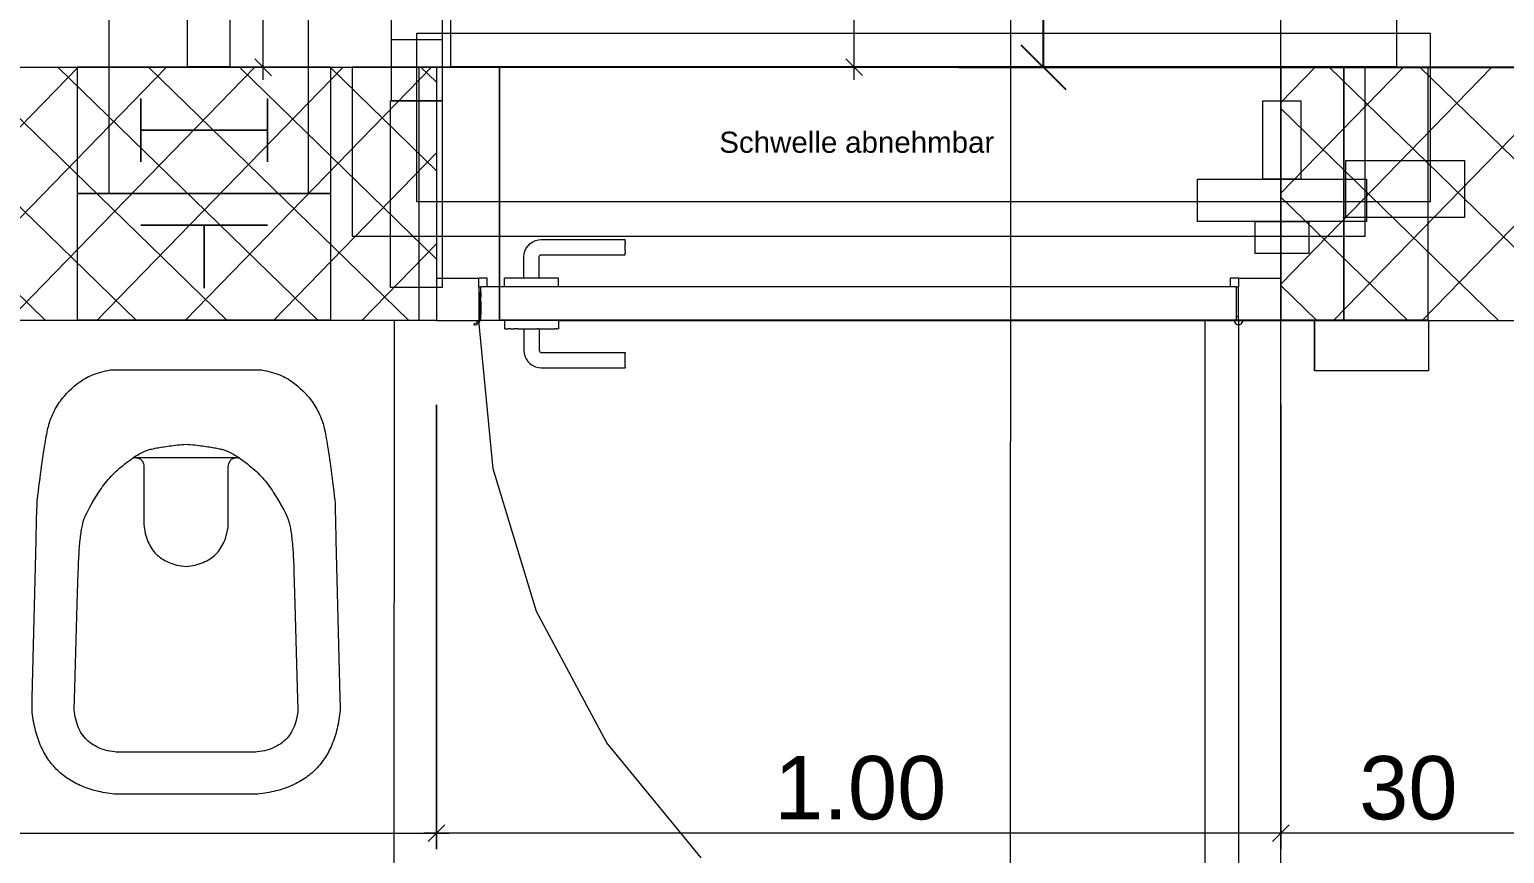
# Model space of a CAD drawing. Extents: x 0 to 1189, y 0 to 841.
# Drawn here: x 124.7 to 159.63, y 437.52 to 457.03 of the extents above; entities that cross this region are included whole.
import ezdxf
from ezdxf.lldxf.tags import DXFTag

# ---------------------------------------------------------------- set-up
doc = ezdxf.new("R2010")
doc.units = 0
doc.layers.get('0').update_dxf_attribs({"lineweight": 35})
for name, color, linetype, lineweight in [('211.5 Stahlbeton Kontur', 7, 'Continuous', 25), ('211.5 Stahlbeton Schraffur', 7, 'Continuous', 25), ('217.0 Schutzraum', 7, 'Continuous', 25), ('273.0 Innentüren', 7, 'Continuous', 25), ('Bemassung', 7, 'Continuous', 25), ('Gebäude Kontur', 7, 'Continuous', 25), ('Text', 7, 'Continuous', 25)]:
    doc.layers.add(name, color=color, linetype=linetype, lineweight=lineweight)
doc.layers.add('L_Mass', color=5, linetype='Continuous', lineweight=25, true_color=0x0000ff)
doc.styles.get("Standard").update_dxf_attribs({"font": 'arial.ttf'})
tags = doc.linetypes.add('DASHED', pattern=[19.05, 12.7, -6.35]).pattern_tags.tags
tags[6:7] = [DXFTag(74, 4), DXFTag(75, 0), DXFTag(340, '0'), DXFTag(46, 1.0), DXFTag(50, 0.0), DXFTag(44, 0.0), DXFTag(45, 0.0)]
tags[4:5] = [DXFTag(74, 4), DXFTag(75, 0), DXFTag(340, '0'), DXFTag(46, 1.0), DXFTag(50, 0.0), DXFTag(44, 0.0), DXFTag(45, 0.0)]
tags = doc.linetypes.add('Strichlin_lang', pattern=[0.5, 0.3, -0.2]).pattern_tags.tags
tags[6:7] = [DXFTag(74, 4), DXFTag(75, 0), DXFTag(340, '0'), DXFTag(46, 1.0), DXFTag(50, 0.0), DXFTag(44, 0.0), DXFTag(45, 0.0)]
tags[4:5] = [DXFTag(74, 4), DXFTag(75, 0), DXFTag(340, '0'), DXFTag(46, 1.0), DXFTag(50, 0.0), DXFTag(44, 0.0), DXFTag(45, 0.0)]

# ---------------------------------------------------------------- blocks, each defined once
blk = doc.blocks.new('Referenz-A0SO6TOG06', base_point=(4.401, 96.704))
at = {"layer": '211.5 Stahlbeton Kontur', "color": 0, "lineweight": 18}
for p, q in [((124.336, 456.143), (134.336, 456.143)), ((134.336, 456.143), (134.337, 454.543)), ((160.336, 456.142), (154.336, 456.142)), ((154.336, 456.142), (154.336, 454.542)), ((134.337, 454.543), (134.337, 451.143)), ((154.336, 454.542), (154.337, 451.142)), ((134.337, 451.143), (134.336, 450.143)), ((154.337, 451.142), (154.337, 450.142)), ((134.336, 450.143), (55.036, 450.145)), ((154.337, 450.142), (160.336, 450.142))]:
    blk.add_line(p, q, dxfattribs=at)
at = {"layer": '211.5 Stahlbeton Schraffur', "color": 0, "lineweight": 13}
for p, q in [((125.078, 450.143), (118.911, 456.143)), ((120.011, 450.143), (125.849, 456.143)), ((127.229, 450.143), (121.062, 456.143)), ((122.104, 450.143), (127.942, 456.143)), ((129.38, 450.143), (123.213, 456.143)), ((124.197, 450.143), (130.034, 456.143)), ((131.531, 450.143), (125.364, 456.143)), ((126.29, 450.143), (132.127, 456.143)), ((133.682, 450.143), (127.515, 456.143)), ((128.382, 450.143), (134.22, 456.143)), ((134.337, 451.599), (129.667, 456.143)), ((134.337, 453.691), (131.818, 456.143)), ((134.336, 455.785), (133.969, 456.143)), ((154.336, 455.308), (155.148, 456.142)), ((154.337, 453.157), (157.24, 456.142)), ((154.337, 451.007), (159.333, 456.142)), ((166.336, 445.579), (155.479, 456.142)), ((155.588, 450.142), (161.426, 456.142)), ((166.336, 447.672), (157.631, 456.142)), ((157.681, 450.142), (163.519, 456.142)), ((159.495, 450.142), (154.336, 455.161)), ((130.475, 450.143), (134.337, 454.112)), ((157.344, 450.142), (154.337, 453.068)), ((132.568, 450.143), (134.337, 451.961)), ((155.193, 450.142), (154.337, 450.975))]:
    blk.add_line(p, q, dxfattribs=at)
at = {"layer": '217.0 Schutzraum', "color": 0, "lineweight": 13}
for p, q in [((134.673, 456.15), (134.673, 460.15)), ((157.073, 460.15), (157.073, 456.15)), ((126.584, 453.154), (126.584, 459.152)), ((128.441, 456.152), (128.441, 459.152)), ((129.441, 459.152), (129.441, 456.152)), ((131.298, 459.152), (131.298, 453.154)), ((133.273, 455.348), (133.273, 457.948)), ((133.273, 456.792), (133.273, 457.948)), ((134.473, 457.948), (134.473, 455.348)), ((134.473, 457.948), (134.473, 456.792)), ((134.473, 456.792), (133.273, 456.792)), ((133.873, 456.95), (157.873, 456.95)), ((133.873, 452.95), (133.873, 456.95)), ((133.873, 456.95), (157.873, 456.95)), ((133.873, 452.95), (133.873, 456.95)), ((157.873, 456.95), (157.873, 452.95)), ((157.873, 456.95), (157.873, 452.95)), ((125.83, 456.152), (131.83, 456.152)), ((125.83, 453.152), (125.83, 456.152)), ((129.441, 456.152), (128.441, 456.152)), ((131.83, 456.152), (131.83, 453.152)), ((133.926, 450.15), (133.926, 456.15)), ((133.926, 456.15), (157.82, 456.15)), ((157.073, 456.15), (134.673, 456.15)), ((135.831, 450.15), (135.831, 456.15)), ((135.831, 456.15), (135.831, 450.15)), ((135.831, 450.15), (135.831, 456.15)), ((135.831, 456.15), (135.831, 450.15)), ((135.831, 450.15), (135.831, 456.15)), ((145.294, 456.15), (145.37, 456.15)), ((145.37, 456.15), (145.294, 456.15)), ((145.294, 456.15), (145.37, 456.15)), ((145.37, 456.15), (145.294, 456.15)), ((145.37, 456.15), (147.93, 456.15)), ((147.93, 456.15), (145.37, 456.15)), ((145.37, 456.15), (147.93, 456.15)), ((147.93, 456.15), (145.37, 456.15)), ((155.831, 456.15), (155.831, 450.15)), ((155.831, 456.15), (155.831, 450.15)), ((155.831, 450.15), (155.831, 456.15)), ((155.831, 456.15), (155.831, 450.15)), ((155.831, 450.15), (155.831, 456.15)), ((157.82, 456.15), (157.82, 450.15)), ((127.33, 453.902), (127.33, 455.402)), ((127.33, 455.402), (127.33, 453.902)), ((130.33, 453.902), (130.33, 455.402)), ((130.33, 455.402), (130.33, 453.902)), ((133.249, 450.924), (133.249, 455.348)), ((133.249, 455.348), (134.473, 455.348)), ((134.473, 455.348), (133.273, 455.348)), ((134.473, 455.348), (134.473, 450.924)), ((153.912, 453.488), (153.912, 455.348)), ((153.912, 455.348), (154.812, 455.348)), ((154.812, 455.348), (154.812, 453.488)), ((130.33, 454.652), (127.33, 454.652)), ((127.33, 454.652), (130.33, 454.652)), ((155.873, 452.58), (155.873, 453.934)), ((155.873, 453.934), (158.69, 453.934)), ((158.69, 453.934), (158.69, 452.58)), ((125.83, 453.152), (131.83, 453.152)), ((125.83, 450.152), (125.83, 453.152)), ((131.83, 453.152), (125.83, 453.152)), ((131.298, 453.154), (126.584, 453.154)), ((131.83, 453.152), (131.83, 450.152)), ((152.362, 452.488), (152.362, 453.488)), ((152.362, 453.488), (156.362, 453.488)), ((154.812, 453.488), (153.912, 453.488)), ((156.362, 453.488), (156.362, 452.488)), ((157.873, 452.95), (133.873, 452.95)), ((157.873, 452.95), (133.873, 452.95)), ((156.362, 452.488), (152.362, 452.488)), ((153.727, 451.728), (153.727, 452.488)), ((153.727, 452.488), (154.997, 452.488)), ((154.997, 452.488), (154.997, 451.728)), ((158.69, 452.58), (155.873, 452.58)), ((130.33, 452.402), (127.33, 452.402)), ((127.33, 452.402), (130.33, 452.402)), ((128.83, 450.91), (128.83, 452.402)), ((128.83, 452.402), (128.83, 450.91)), ((154.997, 451.728), (153.727, 451.728)), ((134.473, 450.924), (133.249, 450.924)), ((118.331, 450.152), (133.331, 450.15)), ((131.83, 450.152), (125.83, 450.152)), ((133.331, 450.15), (133.328, 426.15)), ((155.831, 450.15), (135.831, 450.15)), ((135.831, 450.15), (155.831, 450.15)), ((136.531, 450.15), (155.131, 450.15)), ((145.294, 450.15), (145.37, 450.15)), ((145.37, 450.15), (145.294, 450.15)), ((145.294, 450.15), (145.37, 450.15)), ((145.37, 450.15), (145.294, 450.15)), ((145.37, 450.15), (147.93, 450.15)), ((147.93, 450.15), (145.37, 450.15)), ((145.37, 450.15), (147.93, 450.139)), ((147.93, 450.139), (145.37, 450.15)), ((155.131, 448.95), (155.131, 450.15)), ((155.131, 450.15), (157.831, 450.15)), ((155.131, 450.15), (155.131, 448.95)), ((155.831, 450.15), (157.831, 450.15)), ((157.831, 450.15), (155.831, 450.15)), ((155.831, 450.15), (157.831, 450.15)), ((157.831, 450.15), (155.831, 450.15)), ((157.831, 450.15), (157.831, 448.95)), ((126.498, 448.948), (126.556, 448.96)), ((126.556, 448.96), (126.616, 448.971)), ((126.616, 448.971), (126.677, 448.971)), ((126.677, 448.971), (126.924, 448.971)), ((126.924, 448.971), (127.418, 448.971)), ((127.418, 448.971), (128.405, 448.971)), ((128.405, 448.971), (129.392, 448.971)), ((129.392, 448.971), (129.886, 448.971)), ((129.886, 448.971), (130.133, 448.971)), ((130.133, 448.971), (130.195, 448.971)), ((130.195, 448.971), (130.255, 448.96)), ((130.255, 448.96), (130.313, 448.948)), ((125.766, 448.594), (125.834, 448.649)), ((125.834, 448.649), (125.904, 448.701)), ((125.904, 448.701), (125.94, 448.726)), ((125.94, 448.726), (125.976, 448.75)), ((125.976, 448.75), (126.015, 448.773)), ((126.015, 448.773), (126.055, 448.795)), ((126.055, 448.795), (126.097, 448.816)), ((126.097, 448.816), (126.141, 448.836)), ((126.141, 448.836), (126.186, 448.855)), ((126.186, 448.855), (126.234, 448.873)), ((126.234, 448.873), (126.283, 448.89)), ((126.283, 448.89), (126.334, 448.906)), ((126.334, 448.906), (126.387, 448.921)), ((126.387, 448.921), (126.441, 448.935)), ((126.441, 448.935), (126.498, 448.948)), ((130.313, 448.948), (130.369, 448.935)), ((130.369, 448.935), (130.424, 448.921)), ((130.424, 448.921), (130.477, 448.906)), ((130.477, 448.906), (130.528, 448.89)), ((130.528, 448.89), (130.577, 448.873)), ((130.577, 448.873), (130.624, 448.855)), ((130.624, 448.855), (130.67, 448.836)), ((130.67, 448.836), (130.714, 448.816)), ((130.714, 448.816), (130.756, 448.795)), ((130.756, 448.795), (130.796, 448.773)), ((130.796, 448.773), (130.834, 448.75)), ((130.834, 448.75), (130.871, 448.726)), ((130.871, 448.726), (130.907, 448.701)), ((130.907, 448.701), (130.977, 448.65)), ((130.977, 448.65), (131.045, 448.594)), ((157.831, 448.95), (155.131, 448.95)), ((125.43, 448.236), (125.457, 448.273)), ((125.457, 448.273), (125.485, 448.308)), ((125.485, 448.308), (125.514, 448.343)), ((125.514, 448.343), (125.574, 448.411)), ((125.574, 448.411), (125.636, 448.475)), ((125.636, 448.475), (125.7, 448.536)), ((125.7, 448.536), (125.766, 448.594)), ((131.045, 448.594), (131.111, 448.536)), ((131.111, 448.536), (131.174, 448.475)), ((131.174, 448.475), (131.236, 448.411)), ((131.236, 448.411), (131.296, 448.343)), ((131.296, 448.343), (131.325, 448.308)), ((131.325, 448.308), (131.354, 448.273)), ((131.354, 448.273), (131.381, 448.236)), ((125.223, 447.869), (125.243, 447.913)), ((125.243, 447.913), (125.263, 447.957)), ((125.263, 447.957), (125.284, 447.999)), ((125.284, 447.999), (125.306, 448.041)), ((125.306, 448.041), (125.329, 448.081)), ((125.329, 448.081), (125.353, 448.121)), ((125.353, 448.121), (125.378, 448.16)), ((125.378, 448.16), (125.403, 448.199)), ((125.403, 448.199), (125.43, 448.236)), ((131.381, 448.236), (131.408, 448.199)), ((131.408, 448.199), (131.433, 448.161)), ((131.433, 448.161), (131.458, 448.122)), ((131.458, 448.122), (131.482, 448.082)), ((131.482, 448.082), (131.505, 448.041)), ((131.505, 448.041), (131.527, 447.999)), ((131.527, 447.999), (131.548, 447.957)), ((131.548, 447.957), (131.568, 447.914)), ((131.568, 447.914), (131.587, 447.87)), ((125.125, 447.55), (125.134, 447.593)), ((125.134, 447.593), (125.144, 447.632)), ((125.144, 447.632), (125.153, 447.668)), ((125.153, 447.668), (125.162, 447.7)), ((125.162, 447.7), (125.17, 447.73)), ((125.17, 447.73), (125.179, 447.755)), ((125.179, 447.755), (125.187, 447.779)), ((125.187, 447.779), (125.205, 447.824)), ((125.205, 447.824), (125.223, 447.869)), ((131.587, 447.87), (131.606, 447.825)), ((131.606, 447.825), (131.623, 447.779)), ((131.623, 447.779), (131.632, 447.756)), ((131.632, 447.756), (131.64, 447.73)), ((131.64, 447.73), (131.649, 447.701)), ((131.649, 447.701), (131.658, 447.668)), ((131.658, 447.668), (131.667, 447.632)), ((131.667, 447.632), (131.677, 447.593)), ((131.677, 447.593), (131.686, 447.55)), ((125.053, 447.157), (125.064, 447.223)), ((125.064, 447.223), (125.074, 447.286)), ((125.074, 447.286), (125.085, 447.346)), ((125.085, 447.346), (125.095, 447.402)), ((125.095, 447.402), (125.105, 447.455)), ((125.105, 447.455), (125.115, 447.504)), ((125.115, 447.504), (125.125, 447.55)), ((128.3, 447.205), (128.352, 447.21)), ((128.352, 447.21), (128.405, 447.216)), ((128.405, 447.216), (128.459, 447.21)), ((128.459, 447.21), (128.511, 447.205)), ((131.686, 447.55), (131.696, 447.504)), ((131.696, 447.504), (131.706, 447.455)), ((131.706, 447.455), (131.716, 447.402)), ((131.716, 447.402), (131.726, 447.346)), ((131.726, 447.346), (131.736, 447.287)), ((131.736, 447.287), (131.747, 447.224)), ((131.747, 447.224), (131.758, 447.158)), ((125.008, 446.859), (125.019, 446.939)), ((125.019, 446.939), (125.031, 447.015)), ((125.031, 447.015), (125.042, 447.088)), ((125.042, 447.088), (125.053, 447.157)), ((127.071, 446.835), (127.109, 446.862)), ((127.109, 446.862), (127.145, 446.888)), ((127.145, 446.888), (127.181, 446.912)), ((127.15, 446.891), (127.178, 446.894)), ((129.661, 446.891), (127.15, 446.891)), ((127.178, 446.894), (127.204, 446.895)), ((127.181, 446.912), (127.217, 446.935)), ((127.204, 446.895), (127.229, 446.894)), ((127.217, 446.935), (127.251, 446.956)), ((127.229, 446.894), (127.252, 446.89)), ((127.251, 446.956), (127.285, 446.976)), ((127.252, 446.89), (127.273, 446.885)), ((127.273, 446.885), (127.293, 446.878)), ((127.285, 446.976), (127.317, 446.995)), ((127.293, 446.878), (127.311, 446.868)), ((127.311, 446.868), (127.328, 446.857)), ((127.317, 446.995), (127.349, 447.012)), ((127.349, 447.012), (127.38, 447.028)), ((127.38, 447.028), (127.412, 447.043)), ((127.412, 447.043), (127.429, 447.05)), ((127.429, 447.05), (127.448, 447.057)), ((127.448, 447.057), (127.468, 447.064)), ((127.468, 447.064), (127.49, 447.071)), ((127.49, 447.071), (127.512, 447.078)), ((127.512, 447.078), (127.536, 447.085)), ((127.536, 447.085), (127.562, 447.092)), ((127.562, 447.092), (127.589, 447.098)), ((127.589, 447.098), (127.617, 447.105)), ((127.617, 447.105), (127.646, 447.111)), ((127.646, 447.111), (127.677, 447.118)), ((127.677, 447.118), (127.709, 447.124)), ((127.709, 447.124), (127.743, 447.131)), ((127.743, 447.131), (127.778, 447.137)), ((127.778, 447.137), (127.814, 447.143)), ((127.814, 447.143), (127.851, 447.149)), ((127.851, 447.149), (127.89, 447.155)), ((127.89, 447.155), (127.93, 447.161)), ((127.93, 447.161), (127.972, 447.167)), ((127.972, 447.167), (128.015, 447.172)), ((128.015, 447.172), (128.059, 447.178)), ((128.059, 447.178), (128.104, 447.184)), ((128.104, 447.184), (128.151, 447.189)), ((128.151, 447.189), (128.199, 447.195)), ((128.199, 447.195), (128.249, 447.2)), ((128.249, 447.2), (128.3, 447.205)), ((128.511, 447.205), (128.562, 447.2)), ((128.562, 447.2), (128.612, 447.195)), ((128.612, 447.195), (128.66, 447.189)), ((128.66, 447.189), (128.707, 447.184)), ((128.707, 447.184), (128.752, 447.178)), ((128.752, 447.178), (128.796, 447.172)), ((128.796, 447.172), (128.839, 447.167)), ((128.839, 447.167), (128.881, 447.161)), ((128.881, 447.161), (128.921, 447.155)), ((128.921, 447.155), (128.96, 447.149)), ((128.96, 447.149), (128.997, 447.143)), ((128.997, 447.143), (129.033, 447.137)), ((129.033, 447.137), (129.068, 447.13)), ((129.068, 447.13), (129.102, 447.124)), ((129.102, 447.124), (129.134, 447.118)), ((129.134, 447.118), (129.165, 447.111)), ((129.165, 447.111), (129.194, 447.105)), ((129.194, 447.105), (129.222, 447.098)), ((129.222, 447.098), (129.249, 447.092)), ((129.249, 447.092), (129.274, 447.085)), ((129.274, 447.085), (129.299, 447.078)), ((129.299, 447.078), (129.321, 447.071)), ((129.321, 447.071), (129.343, 447.064)), ((129.343, 447.064), (129.363, 447.057)), ((129.363, 447.057), (129.382, 447.05)), ((129.382, 447.05), (129.399, 447.043)), ((129.399, 447.043), (129.43, 447.028)), ((129.43, 447.028), (129.462, 447.012)), ((129.462, 447.012), (129.494, 446.995)), ((129.483, 446.857), (129.5, 446.868)), ((129.494, 446.995), (129.526, 446.976)), ((129.5, 446.868), (129.518, 446.878)), ((129.518, 446.878), (129.538, 446.885)), ((129.526, 446.976), (129.56, 446.956)), ((129.538, 446.885), (129.559, 446.89)), ((129.559, 446.89), (129.582, 446.894)), ((129.56, 446.956), (129.594, 446.935)), ((129.582, 446.894), (129.607, 446.895)), ((129.594, 446.935), (129.63, 446.912)), ((129.607, 446.895), (129.633, 446.894)), ((129.63, 446.912), (129.666, 446.888)), ((129.633, 446.894), (129.661, 446.891)), ((129.666, 446.888), (129.702, 446.862)), ((129.702, 446.862), (129.74, 446.835)), ((131.758, 447.158), (131.769, 447.088)), ((131.769, 447.088), (131.78, 447.015)), ((131.78, 447.015), (131.791, 446.939)), ((131.791, 446.939), (131.803, 446.86)), ((131.803, 446.86), (131.815, 446.776)), ((124.959, 446.507), (124.972, 446.6)), ((124.972, 446.6), (124.984, 446.689)), ((124.984, 446.689), (124.996, 446.776)), ((124.996, 446.776), (125.008, 446.859)), ((126.671, 446.496), (126.709, 446.534)), ((126.709, 446.534), (126.748, 446.571)), ((126.748, 446.571), (126.788, 446.608)), ((126.788, 446.608), (126.829, 446.644)), ((126.829, 446.644), (126.871, 446.679)), ((126.871, 446.679), (126.912, 446.713)), ((126.912, 446.713), (126.953, 446.745)), ((126.953, 446.745), (126.993, 446.777)), ((126.993, 446.777), (127.033, 446.807)), ((127.033, 446.807), (127.071, 446.835)), ((127.328, 446.857), (127.343, 446.843)), ((127.343, 446.843), (127.357, 446.828)), ((127.357, 446.828), (127.369, 446.81)), ((127.369, 446.81), (127.38, 446.79)), ((127.38, 446.79), (127.389, 446.769)), ((127.389, 446.769), (127.396, 446.745)), ((127.396, 446.745), (127.402, 446.719)), ((127.402, 446.719), (127.404, 446.705)), ((127.404, 446.705), (127.405, 446.691)), ((127.405, 446.691), (127.405, 446.233)), ((129.405, 446.691), (129.406, 446.705)), ((129.405, 446.233), (129.405, 446.691)), ((129.406, 446.705), (129.409, 446.719)), ((129.409, 446.719), (129.415, 446.745)), ((129.415, 446.745), (129.422, 446.769)), ((129.422, 446.769), (129.431, 446.79)), ((129.431, 446.79), (129.442, 446.81)), ((129.442, 446.81), (129.454, 446.828)), ((129.454, 446.828), (129.468, 446.843)), ((129.468, 446.843), (129.483, 446.857)), ((129.74, 446.835), (129.778, 446.807)), ((129.778, 446.807), (129.818, 446.777)), ((129.818, 446.777), (129.858, 446.745)), ((129.858, 446.745), (129.898, 446.713)), ((129.898, 446.713), (129.94, 446.679)), ((129.94, 446.679), (129.982, 446.644)), ((129.982, 446.644), (130.023, 446.608)), ((130.023, 446.608), (130.063, 446.571)), ((130.063, 446.571), (130.102, 446.534)), ((130.102, 446.534), (130.14, 446.496)), ((131.815, 446.776), (131.827, 446.69)), ((131.827, 446.69), (131.839, 446.6)), ((131.839, 446.6), (131.852, 446.507)), ((124.908, 446.1), (124.921, 446.207)), ((124.921, 446.207), (124.934, 446.31)), ((124.934, 446.31), (124.947, 446.41)), ((124.947, 446.41), (124.959, 446.507)), ((126.368, 446.124), (126.398, 446.168)), ((126.398, 446.168), (126.429, 446.212)), ((126.429, 446.212), (126.461, 446.254)), ((126.461, 446.254), (126.494, 446.296)), ((126.494, 446.296), (126.527, 446.337)), ((126.527, 446.337), (126.562, 446.378)), ((126.562, 446.378), (126.597, 446.418)), ((126.597, 446.418), (126.634, 446.457)), ((126.634, 446.457), (126.671, 446.496)), ((127.405, 446.233), (127.406, 445.316)), ((129.405, 445.316), (129.405, 446.233)), ((130.14, 446.496), (130.177, 446.457)), ((130.177, 446.457), (130.214, 446.418)), ((130.214, 446.418), (130.249, 446.378)), ((130.249, 446.378), (130.284, 446.337)), ((130.284, 446.337), (130.317, 446.296)), ((130.317, 446.296), (130.35, 446.254)), ((130.35, 446.254), (130.382, 446.212)), ((130.382, 446.212), (130.413, 446.168)), ((130.413, 446.168), (130.442, 446.124)), ((131.852, 446.507), (131.864, 446.411)), ((131.864, 446.411), (131.877, 446.311)), ((131.877, 446.311), (131.89, 446.208)), ((131.89, 446.208), (131.903, 446.101)), ((124.875, 445.761), (124.876, 445.819)), ((124.876, 445.819), (124.878, 445.848)), ((124.878, 445.848), (124.881, 445.877)), ((124.881, 445.877), (124.895, 445.991)), ((124.895, 445.991), (124.908, 446.1)), ((126.137, 445.74), (126.183, 445.821)), ((126.183, 445.821), (126.232, 445.905)), ((126.232, 445.905), (126.284, 445.991)), ((126.284, 445.991), (126.339, 446.079)), ((126.339, 446.079), (126.368, 446.124)), ((130.442, 446.124), (130.471, 446.079)), ((130.471, 446.079), (130.527, 445.991)), ((130.527, 445.991), (130.579, 445.905)), ((130.579, 445.905), (130.628, 445.821)), ((130.628, 445.821), (130.674, 445.74)), ((131.903, 446.101), (131.916, 445.991)), ((131.916, 445.991), (131.93, 445.878)), ((131.93, 445.878), (131.933, 445.849)), ((131.933, 445.849), (131.935, 445.82)), ((131.935, 445.82), (131.936, 445.762)), ((124.866, 445.411), (124.872, 445.644)), ((124.872, 445.644), (124.875, 445.761)), ((125.993, 445.45), (126.001, 445.471)), ((126.001, 445.471), (126.01, 445.491)), ((126.01, 445.491), (126.018, 445.509)), ((126.018, 445.509), (126.054, 445.584)), ((126.054, 445.584), (126.094, 445.661)), ((126.094, 445.661), (126.137, 445.74)), ((130.674, 445.74), (130.717, 445.661)), ((130.717, 445.661), (130.757, 445.584)), ((130.757, 445.584), (130.793, 445.509)), ((130.793, 445.509), (130.801, 445.491)), ((130.801, 445.491), (130.81, 445.471)), ((130.81, 445.471), (130.818, 445.45)), ((131.936, 445.762), (131.939, 445.645)), ((131.939, 445.645), (131.945, 445.411)), ((124.855, 444.944), (124.866, 445.411)), ((125.912, 445.078), (125.918, 445.117)), ((125.918, 445.117), (125.924, 445.155)), ((125.924, 445.155), (125.929, 445.191)), ((125.929, 445.191), (125.936, 445.226)), ((125.936, 445.226), (125.942, 445.259)), ((125.942, 445.259), (125.949, 445.291)), ((125.949, 445.291), (125.956, 445.321)), ((125.956, 445.321), (125.963, 445.35)), ((125.963, 445.35), (125.97, 445.377)), ((125.97, 445.377), (125.977, 445.403)), ((125.977, 445.403), (125.985, 445.427)), ((125.985, 445.427), (125.993, 445.45)), ((127.406, 445.316), (127.412, 445.26)), ((127.412, 445.26), (127.42, 445.205)), ((127.42, 445.205), (127.429, 445.153)), ((127.429, 445.153), (127.44, 445.101)), ((129.371, 445.101), (129.382, 445.153)), ((129.382, 445.153), (129.391, 445.205)), ((129.391, 445.205), (129.399, 445.26)), ((129.399, 445.26), (129.405, 445.316)), ((130.818, 445.45), (130.826, 445.427)), ((130.826, 445.427), (130.834, 445.403)), ((130.834, 445.403), (130.841, 445.377)), ((130.841, 445.377), (130.848, 445.35)), ((130.848, 445.35), (130.855, 445.321)), ((130.855, 445.321), (130.862, 445.291)), ((130.862, 445.291), (130.869, 445.259)), ((130.869, 445.259), (130.875, 445.226)), ((130.875, 445.226), (130.881, 445.191)), ((130.881, 445.191), (130.887, 445.155)), ((130.887, 445.155), (130.893, 445.117)), ((130.893, 445.117), (130.899, 445.078)), ((131.945, 445.411), (131.956, 444.944)), ((124.809, 443.076), (124.855, 444.944)), ((125.879, 444.76), (125.883, 444.81)), ((125.883, 444.81), (125.888, 444.859)), ((125.888, 444.859), (125.892, 444.905)), ((125.892, 444.905), (125.897, 444.951)), ((125.897, 444.951), (125.902, 444.995)), ((125.902, 444.995), (125.907, 445.037)), ((125.907, 445.037), (125.912, 445.078)), ((127.44, 445.101), (127.453, 445.051)), ((127.453, 445.051), (127.467, 445.003)), ((127.467, 445.003), (127.483, 444.957)), ((127.483, 444.957), (127.501, 444.912)), ((127.501, 444.912), (127.52, 444.869)), ((127.52, 444.869), (127.541, 444.827)), ((127.541, 444.827), (127.563, 444.787)), ((127.563, 444.787), (127.587, 444.748)), ((129.224, 444.748), (129.248, 444.787)), ((129.248, 444.787), (129.27, 444.827)), ((129.27, 444.827), (129.291, 444.869)), ((129.291, 444.869), (129.31, 444.912)), ((129.31, 444.912), (129.328, 444.957)), ((129.328, 444.957), (129.344, 445.003)), ((129.344, 445.003), (129.358, 445.051)), ((129.358, 445.051), (129.371, 445.101)), ((130.899, 445.078), (130.904, 445.037)), ((130.904, 445.037), (130.909, 444.995)), ((130.909, 444.995), (130.914, 444.951)), ((130.914, 444.951), (130.919, 444.905)), ((130.919, 444.905), (130.923, 444.858)), ((130.923, 444.858), (130.928, 444.81)), ((130.928, 444.81), (130.932, 444.76)), ((131.956, 444.944), (132.002, 443.076)), ((125.857, 444.368), (125.86, 444.429)), ((125.86, 444.429), (125.863, 444.488)), ((125.863, 444.488), (125.865, 444.545)), ((125.865, 444.545), (125.869, 444.601)), ((125.869, 444.601), (125.872, 444.656)), ((125.872, 444.656), (125.876, 444.709)), ((125.876, 444.709), (125.879, 444.76)), ((127.587, 444.748), (127.613, 444.712)), ((127.613, 444.712), (127.64, 444.676)), ((127.64, 444.676), (127.669, 444.643)), ((127.669, 444.643), (127.699, 444.611)), ((127.699, 444.611), (127.731, 444.58)), ((127.731, 444.58), (127.765, 444.552)), ((127.765, 444.552), (127.8, 444.524)), ((127.8, 444.524), (127.837, 444.499)), ((127.837, 444.499), (127.876, 444.475)), ((127.876, 444.475), (127.916, 444.453)), ((127.916, 444.453), (127.957, 444.432)), ((127.957, 444.432), (128.001, 444.413)), ((128.81, 444.413), (128.853, 444.432)), ((128.853, 444.432), (128.895, 444.453)), ((128.895, 444.453), (128.935, 444.475)), ((128.935, 444.475), (128.974, 444.499)), ((128.974, 444.499), (129.011, 444.524)), ((129.011, 444.524), (129.046, 444.552)), ((129.046, 444.552), (129.08, 444.58)), ((129.08, 444.58), (129.112, 444.611)), ((129.112, 444.611), (129.142, 444.643)), ((129.142, 444.643), (129.171, 444.676)), ((129.171, 444.676), (129.198, 444.712)), ((129.198, 444.712), (129.224, 444.748)), ((130.932, 444.76), (130.935, 444.709)), ((130.935, 444.709), (130.939, 444.656)), ((130.939, 444.656), (130.942, 444.601)), ((130.942, 444.601), (130.945, 444.545)), ((130.945, 444.545), (130.948, 444.488)), ((130.948, 444.488), (130.951, 444.429)), ((130.951, 444.429), (130.954, 444.368)), ((125.844, 443.932), (125.851, 444.181)), ((125.851, 444.181), (125.855, 444.306)), ((125.855, 444.306), (125.857, 444.368)), ((128.001, 444.413), (128.046, 444.395)), ((128.046, 444.395), (128.092, 444.379)), ((128.092, 444.379), (128.14, 444.365)), ((128.14, 444.365), (128.19, 444.352)), ((128.19, 444.352), (128.242, 444.341)), ((128.242, 444.341), (128.295, 444.332)), ((128.295, 444.332), (128.349, 444.324)), ((128.349, 444.324), (128.405, 444.318)), ((128.405, 444.318), (128.462, 444.324)), ((128.462, 444.324), (128.516, 444.332)), ((128.516, 444.332), (128.569, 444.341)), ((128.569, 444.341), (128.621, 444.352)), ((128.621, 444.352), (128.67, 444.365)), ((128.67, 444.365), (128.719, 444.379)), ((128.719, 444.379), (128.765, 444.395)), ((128.765, 444.395), (128.81, 444.413)), ((130.954, 444.368), (130.956, 444.306)), ((130.956, 444.306), (130.96, 444.181)), ((130.96, 444.181), (130.967, 443.932)), ((125.829, 443.432), (125.844, 443.932)), ((130.967, 443.932), (130.982, 443.432)), ((125.771, 441.434), (125.829, 443.432)), ((130.982, 443.432), (131.04, 441.434)), ((124.763, 441.208), (124.809, 443.076)), ((132.002, 443.076), (132.048, 441.208)), ((125.756, 440.935), (125.771, 441.434)), ((131.04, 441.434), (131.055, 440.935)), ((124.756, 440.916), (124.757, 440.974)), ((124.757, 440.974), (124.763, 441.208)), ((125.756, 440.919), (125.756, 440.935)), ((131.055, 440.935), (131.055, 440.919)), ((132.048, 441.208), (132.054, 440.975)), ((132.054, 440.975), (132.055, 440.916)), ((124.762, 440.858), (124.756, 440.916)), ((124.769, 440.801), (124.762, 440.858)), ((124.777, 440.745), (124.769, 440.801)), ((124.785, 440.69), (124.777, 440.745)), ((124.795, 440.636), (124.785, 440.69)), ((124.805, 440.583), (124.795, 440.636)), ((124.816, 440.53), (124.805, 440.583)), ((125.757, 440.904), (125.756, 440.919)), ((125.761, 440.873), (125.757, 440.904)), ((125.769, 440.814), (125.761, 440.873)), ((125.779, 440.756), (125.769, 440.814)), ((125.792, 440.7), (125.779, 440.756)), ((125.806, 440.646), (125.792, 440.7)), ((125.822, 440.594), (125.806, 440.646)), ((125.84, 440.544), (125.822, 440.594)), ((130.989, 440.594), (130.971, 440.544)), ((131.005, 440.646), (130.989, 440.594)), ((131.019, 440.7), (131.005, 440.646)), ((131.031, 440.756), (131.019, 440.7)), ((131.042, 440.813), (131.031, 440.756)), ((131.05, 440.873), (131.042, 440.813)), ((131.054, 440.904), (131.05, 440.873)), ((131.055, 440.919), (131.054, 440.904)), ((132.006, 440.583), (131.995, 440.53)), ((132.016, 440.636), (132.006, 440.583)), ((132.026, 440.691), (132.016, 440.636)), ((132.034, 440.746), (132.026, 440.691)), ((132.042, 440.802), (132.034, 440.746)), ((132.049, 440.859), (132.042, 440.802)), ((132.055, 440.916), (132.049, 440.859)), ((124.828, 440.478), (124.816, 440.53)), ((124.84, 440.427), (124.828, 440.478)), ((124.854, 440.377), (124.84, 440.427)), ((124.868, 440.328), (124.854, 440.377)), ((124.884, 440.28), (124.868, 440.328)), ((124.9, 440.232), (124.884, 440.28)), ((124.917, 440.185), (124.9, 440.232)), ((125.86, 440.496), (125.84, 440.544)), ((125.881, 440.449), (125.86, 440.496)), ((125.905, 440.405), (125.881, 440.449)), ((125.931, 440.362), (125.905, 440.405)), ((125.958, 440.322), (125.931, 440.362)), ((125.988, 440.283), (125.958, 440.322)), ((126.019, 440.246), (125.988, 440.283)), ((126.052, 440.212), (126.019, 440.246)), ((130.792, 440.246), (130.759, 440.212)), ((130.823, 440.283), (130.792, 440.246)), ((130.853, 440.322), (130.823, 440.283)), ((130.88, 440.362), (130.853, 440.322)), ((130.906, 440.405), (130.88, 440.362)), ((130.929, 440.449), (130.906, 440.405)), ((130.951, 440.495), (130.929, 440.449)), ((130.971, 440.544), (130.951, 440.495)), ((131.911, 440.232), (131.895, 440.186)), ((131.928, 440.28), (131.911, 440.232)), ((131.943, 440.328), (131.928, 440.28)), ((131.957, 440.378), (131.943, 440.328)), ((131.971, 440.428), (131.957, 440.378)), ((131.983, 440.479), (131.971, 440.428)), ((131.995, 440.53), (131.983, 440.479)), ((124.934, 440.139), (124.917, 440.185)), ((124.953, 440.094), (124.934, 440.139)), ((124.972, 440.05), (124.953, 440.094)), ((124.993, 440.007), (124.972, 440.05)), ((125.014, 439.964), (124.993, 440.007)), ((125.036, 439.922), (125.014, 439.964)), ((125.058, 439.881), (125.036, 439.922)), ((125.082, 439.841), (125.058, 439.881)), ((126.088, 440.179), (126.052, 440.212)), ((126.125, 440.148), (126.088, 440.179)), ((126.164, 440.119), (126.125, 440.148)), ((126.205, 440.092), (126.164, 440.119)), ((126.248, 440.066), (126.205, 440.092)), ((126.292, 440.043), (126.248, 440.066)), ((126.339, 440.022), (126.292, 440.043)), ((126.388, 440.002), (126.339, 440.022)), ((126.438, 439.985), (126.388, 440.002)), ((126.491, 439.969), (126.438, 439.985)), ((126.545, 439.955), (126.491, 439.969)), ((126.601, 439.944), (126.545, 439.955)), ((126.659, 439.934), (126.601, 439.944)), ((126.719, 439.926), (126.659, 439.934)), ((126.75, 439.922), (126.719, 439.926)), ((126.781, 439.922), (126.75, 439.922)), ((126.906, 439.922), (126.781, 439.922)), ((127.406, 439.922), (126.906, 439.922)), ((128.405, 439.922), (127.406, 439.922)), ((129.405, 439.922), (128.405, 439.922)), ((129.905, 439.922), (129.405, 439.922)), ((130.029, 439.922), (129.905, 439.922)), ((130.061, 439.922), (130.029, 439.922)), ((130.091, 439.926), (130.061, 439.922)), ((130.151, 439.934), (130.091, 439.926)), ((130.21, 439.944), (130.151, 439.934)), ((130.266, 439.955), (130.21, 439.944)), ((130.32, 439.969), (130.266, 439.955)), ((130.373, 439.985), (130.32, 439.969)), ((130.423, 440.002), (130.373, 439.985)), ((130.472, 440.022), (130.423, 440.002)), ((130.519, 440.043), (130.472, 440.022)), ((130.563, 440.066), (130.519, 440.043)), ((130.606, 440.092), (130.563, 440.066)), ((130.647, 440.119), (130.606, 440.092)), ((130.686, 440.148), (130.647, 440.119)), ((130.723, 440.179), (130.686, 440.148)), ((130.759, 440.212), (130.723, 440.179)), ((131.753, 439.882), (131.729, 439.842)), ((131.776, 439.923), (131.753, 439.882)), ((131.797, 439.964), (131.776, 439.923)), ((131.819, 440.007), (131.797, 439.964)), ((131.839, 440.05), (131.819, 440.007)), ((131.858, 440.095), (131.839, 440.05)), ((131.877, 440.14), (131.858, 440.095)), ((131.895, 440.186), (131.877, 440.14)), ((125.106, 439.802), (125.082, 439.841)), ((125.132, 439.764), (125.106, 439.802)), ((125.158, 439.726), (125.132, 439.764)), ((125.185, 439.69), (125.158, 439.726)), ((125.213, 439.654), (125.185, 439.69)), ((125.241, 439.619), (125.213, 439.654)), ((125.271, 439.585), (125.241, 439.619)), ((125.301, 439.551), (125.271, 439.585)), ((125.332, 439.519), (125.301, 439.551)), ((131.51, 439.551), (131.479, 439.519)), ((131.541, 439.585), (131.51, 439.551)), ((131.57, 439.619), (131.541, 439.585)), ((131.599, 439.654), (131.57, 439.619)), ((131.626, 439.69), (131.599, 439.654)), ((131.653, 439.727), (131.626, 439.69)), ((131.679, 439.764), (131.653, 439.727)), ((131.705, 439.802), (131.679, 439.764)), ((131.729, 439.842), (131.705, 439.802)), ((125.364, 439.487), (125.332, 439.519)), ((125.397, 439.456), (125.364, 439.487)), ((125.43, 439.426), (125.397, 439.456)), ((125.465, 439.397), (125.43, 439.426)), ((125.5, 439.369), (125.465, 439.397)), ((125.536, 439.341), (125.5, 439.369)), ((125.573, 439.315), (125.536, 439.341)), ((125.611, 439.289), (125.573, 439.315)), ((125.65, 439.264), (125.611, 439.289)), ((125.689, 439.24), (125.65, 439.264)), ((125.73, 439.216), (125.689, 439.24)), ((125.771, 439.194), (125.73, 439.216)), ((125.813, 439.172), (125.771, 439.194)), ((131.04, 439.194), (130.998, 439.172)), ((131.081, 439.216), (131.04, 439.194)), ((131.122, 439.24), (131.081, 439.216)), ((131.161, 439.264), (131.122, 439.24)), ((131.2, 439.289), (131.161, 439.264)), ((131.238, 439.315), (131.2, 439.289)), ((131.275, 439.341), (131.238, 439.315)), ((131.311, 439.369), (131.275, 439.341)), ((131.346, 439.397), (131.311, 439.369)), ((131.381, 439.426), (131.346, 439.397)), ((131.414, 439.456), (131.381, 439.426)), ((131.447, 439.487), (131.414, 439.456)), ((131.479, 439.519), (131.447, 439.487)), ((125.856, 439.151), (125.813, 439.172)), ((125.9, 439.131), (125.856, 439.151)), ((125.944, 439.112), (125.9, 439.131)), ((125.989, 439.094), (125.944, 439.112)), ((126.036, 439.077), (125.989, 439.094)), ((126.083, 439.06), (126.036, 439.077)), ((126.131, 439.044), (126.083, 439.06)), ((126.179, 439.029), (126.131, 439.044)), ((126.229, 439.015), (126.179, 439.029)), ((126.279, 439.002), (126.229, 439.015)), ((126.33, 438.99), (126.279, 439.002)), ((126.383, 438.978), (126.33, 438.99)), ((126.435, 438.967), (126.383, 438.978)), ((126.489, 438.957), (126.435, 438.967)), ((126.544, 438.948), (126.489, 438.957)), ((126.599, 438.94), (126.544, 438.948)), ((126.655, 438.933), (126.599, 438.94)), ((126.713, 438.926), (126.655, 438.933)), ((126.741, 438.923), (126.713, 438.926)), ((126.756, 438.922), (126.741, 438.923)), ((126.77, 438.922), (126.756, 438.922)), ((127.004, 438.922), (126.77, 438.922)), ((127.471, 438.922), (127.004, 438.922)), ((128.405, 438.922), (127.471, 438.922)), ((129.34, 438.922), (128.405, 438.922)), ((129.807, 438.922), (129.34, 438.922)), ((130.041, 438.922), (129.807, 438.922)), ((130.055, 438.922), (130.041, 438.922)), ((130.07, 438.923), (130.055, 438.922)), ((130.099, 438.926), (130.07, 438.923)), ((130.156, 438.933), (130.099, 438.926)), ((130.212, 438.94), (130.156, 438.933)), ((130.267, 438.948), (130.212, 438.94)), ((130.322, 438.957), (130.267, 438.948)), ((130.376, 438.967), (130.322, 438.957)), ((130.429, 438.978), (130.376, 438.967)), ((130.481, 438.99), (130.429, 438.978)), ((130.532, 439.002), (130.481, 438.99)), ((130.582, 439.015), (130.532, 439.002)), ((130.632, 439.029), (130.582, 439.015)), ((130.681, 439.044), (130.632, 439.029)), ((130.728, 439.06), (130.681, 439.044)), ((130.775, 439.077), (130.728, 439.06)), ((130.822, 439.094), (130.775, 439.077)), ((130.867, 439.113), (130.822, 439.094)), ((130.912, 439.132), (130.867, 439.113)), ((130.955, 439.152), (130.912, 439.132)), ((130.998, 439.172), (130.955, 439.152))]:
    blk.add_line(p, q, dxfattribs=at)
at = {"layer": '217.0 Schutzraum', "color": 0, "linetype": 'DASHED', "lineweight": 13, "ltscale": 0.13}
for p, q in [((156.336, 456.142), (132.336, 456.142)), ((132.336, 456.142), (132.336, 452.142)), ((156.336, 452.142), (156.336, 456.142)), ((132.336, 452.142), (156.336, 452.142))]:
    blk.add_line(p, q, dxfattribs=at)
at = {"layer": '273.0 Innentüren', "color": 0, "lineweight": 13}
for p, q in [((134.336, 456.143), (154.336, 456.142)), ((136.413, 451.716), (136.432, 451.786)), ((136.432, 451.786), (136.462, 451.853)), ((136.462, 451.853), (136.505, 451.913)), ((136.505, 451.913), (136.556, 451.965)), ((136.556, 451.965), (136.616, 452.007)), ((136.616, 452.007), (136.683, 452.038)), ((136.683, 452.038), (136.754, 452.057)), ((136.754, 452.057), (136.819, 452.062)), ((136.819, 452.062), (138.807, 452.062)), ((138.807, 452.02), (138.807, 452.062)), ((138.807, 452.02), (138.807, 451.998)), ((138.807, 451.972), (138.807, 451.998)), ((138.807, 451.972), (138.807, 451.944)), ((138.807, 451.914), (138.807, 451.944)), ((138.807, 451.882), (138.807, 451.914)), ((138.807, 451.851), (138.807, 451.882)), ((138.807, 451.821), (138.807, 451.851)), ((138.807, 451.792), (138.807, 451.821)), ((138.807, 451.792), (138.807, 451.744)), ((136.407, 451.65), (136.413, 451.716)), ((136.407, 451.142), (136.407, 451.65)), ((136.767, 451.635), (136.768, 451.653)), ((136.767, 451.142), (136.767, 451.635)), ((136.768, 451.653), (136.771, 451.663)), ((136.771, 451.663), (136.775, 451.672)), ((136.775, 451.672), (136.781, 451.681)), ((136.781, 451.681), (136.789, 451.688)), ((136.789, 451.688), (136.797, 451.694)), ((136.797, 451.694), (136.807, 451.698)), ((136.807, 451.698), (136.817, 451.701)), ((136.817, 451.701), (136.835, 451.702)), ((136.835, 451.702), (138.807, 451.702)), ((138.807, 451.726), (138.807, 451.744)), ((138.807, 451.713), (138.807, 451.726)), ((138.807, 451.702), (138.807, 451.713)), ((134.337, 451.143), (135.337, 451.142)), ((135.537, 451.142), (135.337, 451.142)), ((135.337, 450.942), (135.337, 451.142)), ((135.537, 450.942), (135.537, 451.142)), ((135.957, 451.142), (135.947, 451.142)), ((135.947, 450.942), (135.947, 451.142)), ((135.985, 451.142), (135.957, 451.142)), ((136.033, 451.142), (135.985, 451.142)), ((136.097, 451.142), (136.033, 451.142)), ((136.175, 451.142), (136.097, 451.142)), ((136.267, 451.142), (136.175, 451.142)), ((136.368, 451.142), (136.267, 451.142)), ((136.407, 451.142), (136.368, 451.142)), ((136.431, 451.142), (136.407, 451.142)), ((136.449, 451.142), (136.431, 451.142)), ((136.471, 451.142), (136.449, 451.142)), ((136.476, 451.142), (136.471, 451.142)), ((136.497, 451.142), (136.476, 451.142)), ((136.525, 451.142), (136.497, 451.142)), ((136.556, 451.142), (136.525, 451.142)), ((136.587, 451.142), (136.556, 451.142)), ((136.618, 451.142), (136.587, 451.142)), ((136.648, 451.142), (136.618, 451.142)), ((136.677, 451.142), (136.648, 451.142)), ((136.698, 451.142), (136.677, 451.142)), ((136.703, 451.142), (136.698, 451.142)), ((136.725, 451.142), (136.703, 451.142)), ((136.756, 451.142), (136.725, 451.142)), ((136.764, 451.142), (136.756, 451.142)), ((136.767, 451.142), (136.764, 451.142)), ((136.806, 451.142), (136.767, 451.142)), ((136.907, 451.142), (136.806, 451.142)), ((136.998, 451.142), (136.907, 451.142)), ((137.077, 451.142), (136.998, 451.142)), ((137.141, 451.142), (137.077, 451.142)), ((137.188, 451.142), (137.141, 451.142)), ((137.217, 451.142), (137.188, 451.142)), ((137.227, 451.142), (137.217, 451.142)), ((137.227, 450.942), (137.227, 451.142)), ((153.137, 451.142), (153.137, 450.942)), ((153.337, 451.142), (153.137, 451.142)), ((153.337, 451.142), (153.337, 450.942)), ((153.337, 451.142), (154.337, 451.142)), ((135.337, 450.942), (135.387, 450.942)), ((135.337, 450.942), (135.337, 450.796)), ((135.337, 450.796), (135.357, 450.796)), ((135.337, 450.796), (135.337, 450.719)), ((135.337, 450.719), (135.357, 450.719)), ((135.337, 450.719), (135.337, 450.701)), ((135.357, 450.719), (135.357, 450.796)), ((135.357, 450.719), (135.357, 450.701)), ((135.387, 450.796), (135.367, 450.796)), ((135.367, 450.796), (135.367, 450.709)), ((135.387, 450.709), (135.367, 450.709)), ((135.367, 450.701), (135.367, 450.709)), ((135.537, 450.942), (135.387, 450.942)), ((135.387, 450.796), (135.387, 450.942)), ((135.387, 450.796), (135.387, 450.709)), ((135.387, 450.709), (135.387, 450.701)), ((135.947, 450.942), (135.537, 450.942)), ((135.957, 450.942), (135.947, 450.942)), ((135.985, 450.942), (135.957, 450.942)), ((136.033, 450.942), (135.985, 450.942)), ((136.097, 450.942), (136.033, 450.942)), ((136.175, 450.942), (136.097, 450.942)), ((136.267, 450.942), (136.175, 450.942)), ((136.368, 450.942), (136.267, 450.942)), ((136.476, 450.942), (136.368, 450.942)), ((136.587, 450.942), (136.476, 450.942)), ((136.698, 450.942), (136.587, 450.942)), ((136.806, 450.942), (136.698, 450.942)), ((136.907, 450.942), (136.806, 450.942)), ((136.998, 450.942), (136.907, 450.942)), ((137.077, 450.942), (136.998, 450.942)), ((137.141, 450.942), (137.077, 450.942)), ((137.188, 450.942), (137.141, 450.942)), ((137.217, 450.942), (137.188, 450.942)), ((137.227, 450.942), (137.217, 450.942)), ((153.137, 450.942), (137.227, 450.942)), ((153.287, 450.942), (153.137, 450.942)), ((153.287, 450.942), (153.337, 450.942)), ((153.287, 450.229), (153.287, 450.942)), ((153.337, 450.242), (153.337, 450.942)), ((135.337, 450.701), (135.357, 450.701)), ((135.337, 450.701), (135.337, 450.447)), ((135.357, 450.447), (135.337, 450.447)), ((135.337, 450.447), (135.337, 450.422)), ((135.341, 450.421), (135.337, 450.422)), ((135.337, 450.422), (135.337, 450.394)), ((135.337, 450.394), (135.357, 450.394)), ((135.337, 450.394), (135.337, 450.142)), ((135.353, 450.41), (135.341, 450.421)), ((135.357, 450.394), (135.353, 450.41)), ((135.357, 450.701), (135.367, 450.701)), ((135.357, 450.447), (135.357, 450.701)), ((135.367, 450.447), (135.357, 450.447)), ((135.357, 450.394), (135.357, 450.447)), ((135.357, 450.159), (135.357, 450.394)), ((135.367, 450.701), (135.387, 450.701)), ((135.367, 450.701), (135.367, 450.447)), ((135.387, 450.447), (135.367, 450.447)), ((135.367, 450.439), (135.367, 450.447)), ((135.387, 450.439), (135.367, 450.439)), ((135.367, 450.439), (135.367, 450.288)), ((135.387, 450.594), (135.387, 450.701)), ((135.387, 450.594), (135.387, 450.592)), ((135.387, 450.592), (135.387, 450.493)), ((135.387, 450.493), (135.387, 450.491)), ((135.387, 450.491), (135.387, 450.447)), ((135.387, 450.439), (135.387, 450.447)), ((135.387, 450.439), (135.387, 450.288)), ((134.337, 450.143), (135.32, 450.142)), ((135.23, 450.066), (135.247, 450.069)), ((135.23, 450.035), (135.23, 450.066)), ((135.263, 450.04), (135.23, 450.035)), ((135.277, 450.079), (135.247, 450.069)), ((135.263, 450.04), (135.293, 450.052)), ((135.312, 450.113), (135.277, 450.079)), ((135.34, 450.097), (135.293, 450.052)), ((135.312, 450.113), (135.32, 450.142)), ((135.32, 450.142), (135.337, 450.142)), ((135.337, 450.142), (135.352, 450.142)), ((135.683, 446.631), (135.337, 450.142)), ((135.352, 450.142), (135.34, 450.097)), ((135.357, 450.159), (135.352, 450.142)), ((135.352, 450.142), (135.387, 450.142)), ((135.387, 450.288), (135.367, 450.288)), ((135.387, 450.142), (135.387, 450.288)), ((135.947, 450.142), (135.387, 450.142)), ((135.947, 450.142), (135.956, 450.142)), ((135.947, 450.142), (135.947, 449.942)), ((135.985, 450.142), (135.956, 450.142)), ((136.033, 450.142), (135.985, 450.142)), ((136.096, 450.142), (136.033, 450.142)), ((136.175, 450.142), (136.096, 450.142)), ((136.267, 450.142), (136.175, 450.142)), ((136.368, 450.142), (136.267, 450.142)), ((136.476, 450.142), (136.368, 450.142)), ((136.587, 450.142), (136.476, 450.142)), ((136.698, 450.142), (136.587, 450.142)), ((136.806, 450.142), (136.698, 450.142)), ((136.907, 450.142), (136.806, 450.142)), ((136.998, 450.142), (136.907, 450.142)), ((137.077, 450.142), (136.998, 450.142)), ((137.141, 450.142), (137.077, 450.142)), ((137.188, 450.142), (137.141, 450.142)), ((137.217, 450.142), (137.188, 450.142)), ((137.227, 450.142), (137.217, 450.142)), ((137.227, 450.142), (152.537, 450.142)), ((137.227, 450.142), (137.227, 449.942)), ((152.537, 450.142), (152.536, 432.142)), ((152.537, 450.142), (153.237, 450.142)), ((153.237, 450.142), (153.24, 450.116)), ((153.237, 450.142), (153.287, 450.142)), ((153.24, 450.116), (153.25, 450.092)), ((153.25, 450.092), (153.266, 450.071)), ((153.266, 450.071), (153.287, 450.055)), ((153.311, 450.239), (153.287, 450.229)), ((153.287, 450.142), (153.287, 450.229)), ((153.287, 450.142), (153.337, 450.142)), ((153.287, 450.055), (153.311, 450.045)), ((153.337, 450.242), (153.311, 450.239)), ((153.311, 450.045), (153.337, 450.042)), ((153.337, 450.042), (153.336, 432.142)), ((153.337, 450.142), (153.337, 450.242)), ((153.337, 450.142), (153.437, 450.142)), ((153.337, 450.142), (153.337, 450.042)), ((153.337, 450.042), (153.363, 450.045)), ((153.363, 450.045), (153.387, 450.055)), ((153.387, 450.055), (153.407, 450.071)), ((153.407, 450.071), (153.423, 450.092)), ((153.423, 450.092), (153.433, 450.116)), ((153.433, 450.116), (153.437, 450.142)), ((153.437, 450.142), (154.337, 450.142)), ((135.956, 449.942), (135.947, 449.942)), ((135.956, 449.942), (135.985, 449.942)), ((135.985, 449.942), (136.033, 449.942)), ((136.096, 449.942), (136.033, 449.942)), ((136.096, 449.942), (136.175, 449.942)), ((136.267, 449.942), (136.175, 449.942)), ((136.267, 449.942), (136.368, 449.942)), ((136.368, 449.942), (136.407, 449.942)), ((136.407, 449.942), (136.407, 449.435)), ((136.407, 449.942), (136.431, 449.942)), ((136.431, 449.942), (136.449, 449.942)), ((136.449, 449.942), (136.471, 449.942)), ((136.471, 449.942), (136.476, 449.942)), ((136.476, 449.942), (136.497, 449.942)), ((136.497, 449.942), (136.525, 449.942)), ((136.525, 449.942), (136.556, 449.942)), ((136.556, 449.942), (136.587, 449.942)), ((136.587, 449.942), (136.618, 449.942)), ((136.618, 449.942), (136.648, 449.942)), ((136.648, 449.942), (136.677, 449.942)), ((136.677, 449.942), (136.698, 449.942)), ((136.698, 449.942), (136.702, 449.942)), ((136.702, 449.942), (136.725, 449.942)), ((136.756, 449.942), (136.725, 449.942)), ((136.756, 449.942), (136.764, 449.942)), ((136.764, 449.942), (136.767, 449.942)), ((136.767, 449.942), (136.806, 449.942)), ((136.767, 449.942), (136.767, 449.45)), ((136.806, 449.942), (136.907, 449.942)), ((136.907, 449.942), (136.998, 449.942)), ((136.998, 449.942), (137.077, 449.942)), ((137.077, 449.942), (137.141, 449.942)), ((137.188, 449.942), (137.141, 449.942)), ((137.188, 449.942), (137.217, 449.942)), ((137.227, 449.942), (137.217, 449.942)), ((136.407, 449.435), (136.412, 449.369)), ((136.412, 449.369), (136.431, 449.299)), ((136.767, 449.45), (136.768, 449.432)), ((136.768, 449.432), (136.771, 449.422)), ((136.771, 449.422), (136.775, 449.413)), ((136.775, 449.413), (136.781, 449.404)), ((136.781, 449.404), (136.789, 449.397)), ((136.789, 449.397), (136.797, 449.391)), ((136.797, 449.391), (136.806, 449.387)), ((136.806, 449.387), (136.816, 449.384)), ((136.816, 449.384), (136.835, 449.382)), ((136.835, 449.382), (138.807, 449.382)), ((138.807, 449.382), (138.807, 449.372)), ((138.807, 449.358), (138.807, 449.372)), ((138.807, 449.34), (138.807, 449.358)), ((138.807, 449.292), (138.807, 449.34)), ((136.431, 449.299), (136.462, 449.232)), ((136.462, 449.232), (136.504, 449.172)), ((136.504, 449.172), (136.556, 449.12)), ((136.556, 449.12), (136.616, 449.078)), ((136.616, 449.078), (136.683, 449.047)), ((136.683, 449.047), (136.754, 449.028)), ((136.754, 449.028), (136.819, 449.022)), ((136.819, 449.022), (138.807, 449.022)), ((138.807, 449.264), (138.807, 449.292)), ((138.807, 449.234), (138.807, 449.264)), ((138.807, 449.202), (138.807, 449.234)), ((138.807, 449.171), (138.807, 449.202)), ((138.807, 449.141), (138.807, 449.171)), ((138.807, 449.112), (138.807, 449.141)), ((138.807, 449.087), (138.807, 449.112)), ((138.807, 449.064), (138.807, 449.087)), ((138.807, 449.064), (138.807, 449.022)), ((136.707, 443.254), (135.683, 446.631)), ((138.37, 440.142), (136.707, 443.254)), ((140.608, 437.414), (138.37, 440.142))]:
    blk.add_line(p, q, dxfattribs=at)
at = {"layer": 'Bemassung', "color": 0, "lineweight": 13}
for p, q in [((144.23, 456.143), (144.23, 509.642)), ((130.23, 456.141), (130.23, 488.441)), ((130.03, 456.341), (130.43, 455.941)), ((144.03, 456.343), (144.43, 455.943)), ((130.605, 456.141), (126.336, 456.141)), ((130.23, 455.841), (130.23, 456.141)), ((144.605, 456.143), (142.23, 456.143)), ((144.23, 455.843), (144.23, 456.143)), ((134.336, 448.143), (134.336, 437.626)), ((134.337, 437.626), (134.337, 448.143)), ((154.337, 448.142), (154.337, 437.626)), ((154.337, 448.142), (154.337, 437.626)), ((134.536, 438.201), (134.136, 437.801)), ((134.137, 437.801), (134.537, 438.201)), ((154.137, 437.801), (154.537, 438.201)), ((154.537, 438.201), (154.137, 437.801)), ((55.036, 438.001), (134.337, 438.001)), ((134.336, 438.001), (134.036, 438.001)), ((154.337, 438.001), (134.336, 438.001)), ((134.337, 438.001), (134.637, 438.001)), ((154.337, 438.001), (154.037, 438.001)), ((154.637, 438.001), (154.337, 438.001)), ((160.336, 438.001), (154.337, 438.001))]:
    blk.add_line(p, q, dxfattribs=at)
at = {"layer": 'Gebäude Kontur', "color": 0, "linetype": 'Strichlin_lang', "lineweight": 13, "ltscale": 0.13}
for p, q in [((154.336, 388.637), (154.336, 545.741)), ((147.935, 382.241), (147.94, 539.341))]:
    blk.add_line(p, q, dxfattribs=at)
at = {"layer": 'Bemassung', "color": 0, "linetype": 'Continuous', "lineweight": 13, "ltscale": 0.13, "char_height": 1.5, "attachment_point": 1}
for s, insert in [('{\\fArial;1.00}', (142.335, 439.829)), ('{\\fArial;30}', (156.192, 439.828))]:
    blk.add_mtext(s, dxfattribs=dict(at, insert=insert))
at = {"layer": 'Text', "color": 0, "lineweight": 13, "char_height": 0.5, "attachment_point": 1}
for s, insert in [('{\\fArial;Schwelle}', (141.035, 454.615)), ('{\\fArial;abnehmbar}', (144.016, 454.615))]:
    blk.add_mtext(s, dxfattribs=dict(at, insert=insert))
blk = doc.blocks.new('Maß-A0SO6TV006', base_point=(141.629, 455.611))
at = {"color": 0, "linetype": 'ByBlock', "lineweight": -2, "ltscale": 0.25}
for p, q in [((148.712, 456.141), (148.712, 733.42)), ((148.182, 456.672), (149.242, 455.611)), ((146.712, 456.141), (170.736, 456.141))]:
    blk.add_line(p, q, dxfattribs=at)

msp = doc.modelspace()

# ---------------------------------------------------------------- block references
at = {"color": 8, "lineweight": 25, "ltscale": 0.25, "true_color": 0x808080}
msp.add_blockref('Referenz-A0SO6TOG06', (4.401, 96.704), dxfattribs=at)
at = {"layer": 'L_Mass', "ltscale": 0.25}
msp.add_blockref('Maß-A0SO6TV006', (141.629, 455.611), dxfattribs=at)

doc.saveas('drawing.dxf')
